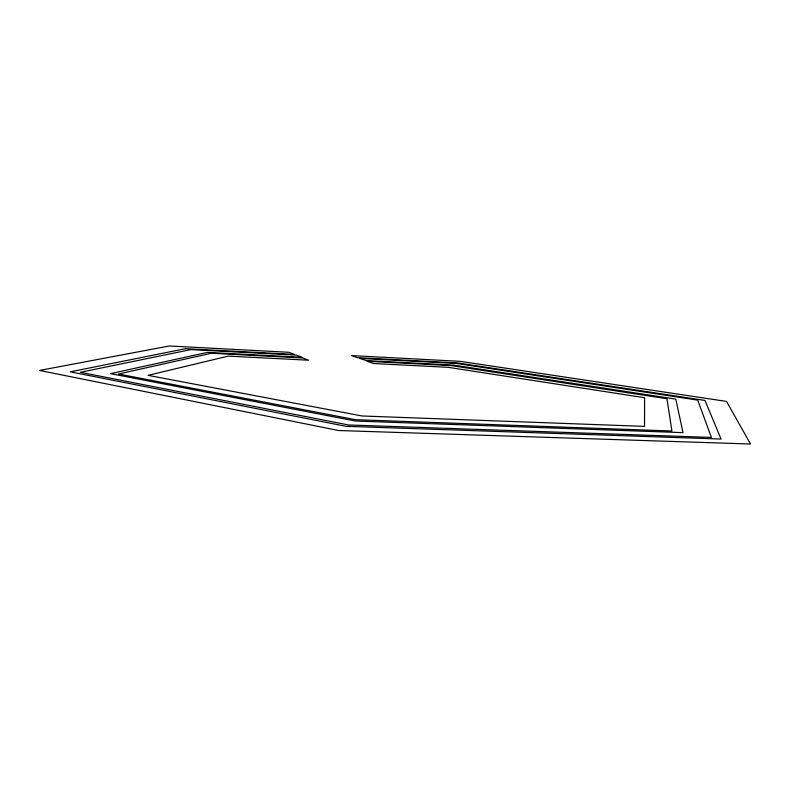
<?xml version="1.0" encoding="UTF-8"?>
<svg xmlns="http://www.w3.org/2000/svg" width="790" height="790" viewBox="0 0 790 790"><rect width="100%" height="100%" fill="white"/><g stroke="black" fill="none" stroke-linecap="round" stroke-linejoin="round"><path stroke-width="1.19" d="M644.601 397.726L644.531 426.383L361.998 415.975L148.046 375.339L228.31 356.122L308.604 360.21L302.619 357.959L211.335 353.258L118.48 374.006L355.431 419.678L671.925 431.004L666.938 398.733L451.288 365.602L367.044 361.267L373.769 363.538L448.236 367.33L644.601 397.726M207.345 352.399L110.521 373.64L355.352 421.021L683.024 432.634L675.786 399.128L453.687 365.118L366.313 360.605L359.806 358.413L456.59 363.459L697.718 400.115L711.415 437.423L348.42 424.961L80.392 372.288L190.825 349.615L296.388 355.115L302.175 357.297L207.345 352.399M185.393 348.696L70.241 371.833L346.04 426.314L721.053 439.052L704.966 400.441L457.538 362.926L357.663 357.702L351.372 355.589L460.333 361.336L726.533 401.419L750.5 444.019L338.643 430.52L39.5 370.441L169.327 345.981L288.893 352.291L294.492 354.394L185.393 348.696"/></g></svg>
